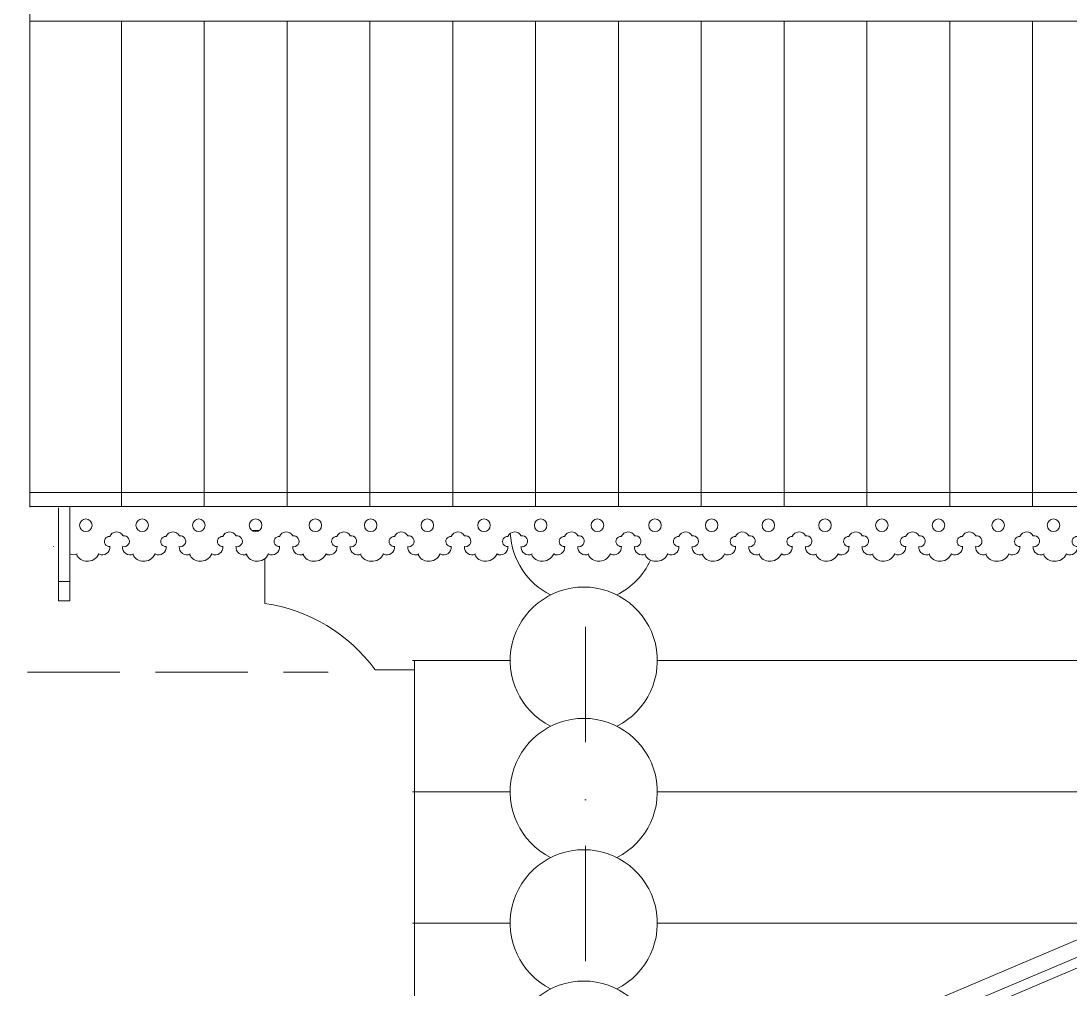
# Model space of a CAD drawing. Header units: millimetres. Extents: x 2399 to 111977, y 1313 to 59551.
# Drawn here: x 8319 to 11526, y 35189 to 38151 of the extents above; entities that cross this region are included whole.
import ezdxf

# ---------------------------------------------------------------- set-up
doc = ezdxf.new("R2010")
doc.units = ezdxf.units.MM
doc.linetypes.add('Невидимая', pattern=[391.222223, 282.222223, -109])
doc.linetypes.add('Штрихпунктирная', pattern=[670.277762, 352.777767, -176.388884, 0, -141.111112])
doc.layers.add('main line', color=7, linetype='Continuous', lineweight=13)

msp = doc.modelspace()

# ---------------------------------------------------------------- linework, layer by layer
at = {"layer": 'main line', "color": 7, "linetype": 'Continuous', "lineweight": 13}
for p, q in [((8345.7034, 36662.9693), (8345.7034, 41333.406)), ((8345.7034, 38149.8902), (12498.6292, 38149.8902)), ((8625.5529, 38149.8902), (8625.5529, 36664.7037)), ((8878.8455, 38149.8902), (8878.8455, 36664.7037)), ((9132.1381, 38149.8902), (9132.1381, 36664.7037)), ((9385.4307, 38149.8902), (9385.4307, 36664.7037)), ((9638.7233, 38149.8902), (9638.7233, 36664.7037)), ((9892.0159, 38149.8902), (9892.0159, 36664.7037)), ((10145.3085, 38149.8902), (10145.3085, 36664.7037)), ((10398.601, 38149.8902), (10398.601, 36664.7037)), ((10651.8936, 38149.8902), (10651.8936, 36664.7037)), ((10905.1862, 38149.8902), (10905.1862, 36664.7037)), ((11158.4788, 38149.8902), (11158.4788, 36664.7037)), ((11411.7714, 38149.8902), (11411.7714, 36664.7037)), ((15368.1003, 36958.9564), (9227.0702, 34354.4995)), ((15399.0035, 36919.3338), (8930.5796, 34176.0268)), ((9447.4128, 34359.3947), (15421.2302, 36900.0267)), ((11888.0358, 36708.2011), (8345.7034, 36708.2011)), ((11897.882, 36664.7037), (8345.7034, 36664.7037)), ((8433.645, 36376.4229), (8433.645, 36660.6938)), ((8468.0344, 36662.9693), (8468.0344, 36376.4229)), ((9064.1429, 36368.4759), (9064.1429, 36505.5834)), ((8433.645, 36435.2513), (8468.0344, 36435.2513)), ((8468.0344, 36376.4229), (8433.645, 36376.4229)), ((9515.845, 36193.4714), (9814.4557, 36193.4714)), ((9521.672, 34479.4424), (9521.672, 36193.4714)), ((10264.4557, 36193.4714), (12367.4886, 36193.4714)), ((9521.672, 36164.9748), (9401.4242, 36164.9748)), ((9515.845, 35791.6199), (9814.4557, 35791.6199)), ((10264.4557, 35791.6199), (12503.5322, 35791.6199)), ((9515.845, 35389.7684), (9814.4557, 35389.7684)), ((10264.4557, 35389.7684), (11668.1231, 35389.7684))]:
    msp.add_line(p, q, dxfattribs=at)
at = {"layer": 'main line', "color": 7, "linetype": 'Штрихпунктирная', "lineweight": 13}
msp.add_line((10045.2827, 36296.6357), (10045.2827, 29503.8182), dxfattribs=at)
at = {"layer": 'main line', "color": 7, "linetype": 'Невидимая', "lineweight": 13}
msp.add_line((6773.7769, 36158.1741), (9257.761, 36158.1741), dxfattribs=at)
at = {"layer": 'main line', "color": 7, "linetype": 'Continuous', "lineweight": 13, "flags": 128}
for points in [[(8629.2921, 36542.5482, 1.219803903), (8630.7225, 36575.2301, 0.63216014), (8589.7585, 36573.2318, 1.067465283), (8589.9933, 36542.5482, -0.60309642), (8556.6015, 36519.7819)], [(8629.2921, 36542.5482, 1.219803903), (8630.7225, 36575.2301, 0.63216014), (8589.7585, 36573.2318, 1.067465283), (8589.9933, 36542.5482, -0.60309642), (8556.6015, 36519.7819)], [(8629.2921, 36542.5482, 1.219803903), (8630.7225, 36575.2301, 0.63216014), (8589.7585, 36573.2318, 1.067465283), (8589.9933, 36542.5482, -0.60309642), (8556.6015, 36519.7819)], [(8629.2921, 36542.5482, 1.219803903), (8630.7225, 36575.2301, 0.63216014), (8589.7585, 36573.2318, 1.067465283), (8589.9933, 36542.5482, -0.60309642), (8556.6015, 36519.7819)], [(8629.2921, 36542.5482, 1.219803903), (8630.7225, 36575.2301, 0.63216014), (8589.7585, 36573.2318, 1.067465283), (8589.9933, 36542.5482, -0.60309642), (8556.6015, 36519.7819)], [(8629.2921, 36542.5482, 1.219803903), (8630.7225, 36575.2301, 0.63216014), (8589.7585, 36573.2318, 1.067465283), (8589.9933, 36542.5482, -0.60309642), (8556.6015, 36519.7819)], [(8801.5064, 36542.5482, 1.219803903), (8802.9368, 36575.2301, 0.63216014), (8761.9728, 36573.2318, 1.067465283), (8762.2075, 36542.5482, -0.60309642), (8728.8158, 36519.7819)], [(8801.5064, 36542.5482, 1.219803903), (8802.9368, 36575.2301, 0.63216014), (8761.9728, 36573.2318, 1.067465283), (8762.2075, 36542.5482, -0.60309642), (8728.8158, 36519.7819)], [(8801.5064, 36542.5482, 1.219803903), (8802.9368, 36575.2301, 0.63216014), (8761.9728, 36573.2318, 1.067465283), (8762.2075, 36542.5482, -0.60309642), (8728.8158, 36519.7819)], [(8801.5064, 36542.5482, 1.219803903), (8802.9368, 36575.2301, 0.63216014), (8761.9728, 36573.2318, 1.067465283), (8762.2075, 36542.5482, -0.60309642), (8728.8158, 36519.7819)], [(8801.5064, 36542.5482, 1.219803903), (8802.9368, 36575.2301, 0.63216014), (8761.9728, 36573.2318, 1.067465283), (8762.2075, 36542.5482, -0.60309642), (8728.8158, 36519.7819)], [(8801.5064, 36542.5482, 1.219803903), (8802.9368, 36575.2301, 0.63216014), (8761.9728, 36573.2318, 1.067465283), (8762.2075, 36542.5482, -0.60309642), (8728.8158, 36519.7819)], [(8974.9183, 36542.5482, 1.219803903), (8976.3488, 36575.2301, 0.63216014), (8935.3847, 36573.2318, 1.067465283), (8935.6195, 36542.5482, -0.60309642), (8902.2277, 36519.7819)], [(8974.9183, 36542.5482, 1.219803903), (8976.3488, 36575.2301, 0.63216014), (8935.3847, 36573.2318, 1.067465283), (8935.6195, 36542.5482, -0.60309642), (8902.2277, 36519.7819)], [(8974.9183, 36542.5482, 1.219803903), (8976.3488, 36575.2301, 0.63216014), (8935.3847, 36573.2318, 1.067465283), (8935.6195, 36542.5482, -0.60309642), (8902.2277, 36519.7819)], [(8974.9183, 36542.5482, 1.219803903), (8976.3488, 36575.2301, 0.63216014), (8935.3847, 36573.2318, 1.067465283), (8935.6195, 36542.5482, -0.60309642), (8902.2277, 36519.7819)], [(8974.9183, 36542.5482, 1.219803903), (8976.3488, 36575.2301, 0.63216014), (8935.3847, 36573.2318, 1.067465283), (8935.6195, 36542.5482, -0.60309642), (8902.2277, 36519.7819)], [(8974.9183, 36542.5482, 1.219803903), (8976.3488, 36575.2301, 0.63216014), (8935.3847, 36573.2318, 1.067465283), (8935.6195, 36542.5482, -0.60309642), (8902.2277, 36519.7819)], [(9148.3303, 36542.5482, 1.219803903), (9149.7607, 36575.2301, 0.63216014), (9108.7967, 36573.2318, 1.067465283), (9109.0315, 36542.5482, -0.60309642), (9075.6397, 36519.7819)], [(9148.3303, 36542.5482, 1.219803903), (9149.7607, 36575.2301, 0.63216014), (9108.7967, 36573.2318, 1.067465283), (9109.0315, 36542.5482, -0.60309642), (9075.6397, 36519.7819)], [(9148.3303, 36542.5482, 1.219803903), (9149.7607, 36575.2301, 0.63216014), (9108.7967, 36573.2318, 1.067465283), (9109.0315, 36542.5482, -0.60309642), (9075.6397, 36519.7819)], [(9148.3303, 36542.5482, 1.219803903), (9149.7607, 36575.2301, 0.63216014), (9108.7967, 36573.2318, 1.067465283), (9109.0315, 36542.5482, -0.60309642), (9075.6397, 36519.7819)], [(9148.3303, 36542.5482, 1.219803903), (9149.7607, 36575.2301, 0.63216014), (9108.7967, 36573.2318, 1.067465283), (9109.0315, 36542.5482, -0.60309642), (9075.6397, 36519.7819)], [(9148.3303, 36542.5482, 1.219803903), (9149.7607, 36575.2301, 0.63216014), (9108.7967, 36573.2318, 1.067465283), (9109.0315, 36542.5482, -0.60309642), (9075.6397, 36519.7819)], [(9324.197, 36542.5482, 1.219803903), (9325.6274, 36575.2301, 0.63216014), (9284.6634, 36573.2318, 1.067465283), (9284.8982, 36542.5482, -0.60309642), (9251.5064, 36519.7819)], [(9324.197, 36542.5482, 1.219803903), (9325.6274, 36575.2301, 0.63216014), (9284.6634, 36573.2318, 1.067465283), (9284.8982, 36542.5482, -0.60309642), (9251.5064, 36519.7819)], [(9324.197, 36542.5482, 1.219803903), (9325.6274, 36575.2301, 0.63216014), (9284.6634, 36573.2318, 1.067465283), (9284.8982, 36542.5482, -0.60309642), (9251.5064, 36519.7819)], [(9324.197, 36542.5482, 1.219803903), (9325.6274, 36575.2301, 0.63216014), (9284.6634, 36573.2318, 1.067465283), (9284.8982, 36542.5482, -0.60309642), (9251.5064, 36519.7819)], [(9324.197, 36542.5482, 1.219803903), (9325.6274, 36575.2301, 0.63216014), (9284.6634, 36573.2318, 1.067465283), (9284.8982, 36542.5482, -0.60309642), (9251.5064, 36519.7819)], [(9324.197, 36542.5482, 1.219803903), (9325.6274, 36575.2301, 0.63216014), (9284.6634, 36573.2318, 1.067465283), (9284.8982, 36542.5482, -0.60309642), (9251.5064, 36519.7819)], [(9500.0637, 36542.5482, 1.219803903), (9501.4941, 36575.2301, 0.63216014), (9460.5301, 36573.2318, 1.067465283), (9460.7649, 36542.5482, -0.60309642), (9427.3731, 36519.7819)], [(9500.0637, 36542.5482, 1.219803903), (9501.4941, 36575.2301, 0.63216014), (9460.5301, 36573.2318, 1.067465283), (9460.7649, 36542.5482, -0.60309642), (9427.3731, 36519.7819)], [(9500.0637, 36542.5482, 1.219803903), (9501.4941, 36575.2301, 0.63216014), (9460.5301, 36573.2318, 1.067465283), (9460.7649, 36542.5482, -0.60309642), (9427.3731, 36519.7819)], [(9500.0637, 36542.5482, 1.219803903), (9501.4941, 36575.2301, 0.63216014), (9460.5301, 36573.2318, 1.067465283), (9460.7649, 36542.5482, -0.60309642), (9427.3731, 36519.7819)], [(9500.0637, 36542.5482, 1.219803903), (9501.4941, 36575.2301, 0.63216014), (9460.5301, 36573.2318, 1.067465283), (9460.7649, 36542.5482, -0.60309642), (9427.3731, 36519.7819)], [(9500.0637, 36542.5482, 1.219803903), (9501.4941, 36575.2301, 0.63216014), (9460.5301, 36573.2318, 1.067465283), (9460.7649, 36542.5482, -0.60309642), (9427.3731, 36519.7819)], [(9673.4756, 36542.5482, 1.219803903), (9674.9061, 36575.2301, 0.63216014), (9633.9421, 36573.2318, 1.067465283), (9634.1768, 36542.5482, -0.60309642), (9600.7851, 36519.7819)], [(9673.4756, 36542.5482, 1.219803903), (9674.9061, 36575.2301, 0.63216014), (9633.9421, 36573.2318, 1.067465283), (9634.1768, 36542.5482, -0.60309642), (9600.7851, 36519.7819)], [(9673.4756, 36542.5482, 1.219803903), (9674.9061, 36575.2301, 0.63216014), (9633.9421, 36573.2318, 1.067465283), (9634.1768, 36542.5482, -0.60309642), (9600.7851, 36519.7819)], [(9673.4756, 36542.5482, 1.219803903), (9674.9061, 36575.2301, 0.63216014), (9633.9421, 36573.2318, 1.067465283), (9634.1768, 36542.5482, -0.60309642), (9600.7851, 36519.7819)], [(9673.4756, 36542.5482, 1.219803903), (9674.9061, 36575.2301, 0.63216014), (9633.9421, 36573.2318, 1.067465283), (9634.1768, 36542.5482, -0.60309642), (9600.7851, 36519.7819)], [(9673.4756, 36542.5482, 1.219803903), (9674.9061, 36575.2301, 0.63216014), (9633.9421, 36573.2318, 1.067465283), (9634.1768, 36542.5482, -0.60309642), (9600.7851, 36519.7819)], [(9846.8876, 36542.5482, 1.219803903), (9848.3181, 36575.2301, 0.63216014), (9807.354, 36573.2318, 1.067465283), (9807.5888, 36542.5482, -0.60309642), (9774.197, 36519.7819)], [(9846.8876, 36542.5482, 1.219803903), (9848.3181, 36575.2301, 0.63216014), (9807.354, 36573.2318, 1.067465283), (9807.5888, 36542.5482, -0.60309642), (9774.197, 36519.7819)], [(9846.8876, 36542.5482, 1.219803903), (9848.3181, 36575.2301, 0.63216014), (9807.354, 36573.2318, 1.067465283), (9807.5888, 36542.5482, -0.60309642), (9774.197, 36519.7819)], [(9846.8876, 36542.5482, 1.219803903), (9848.3181, 36575.2301, 0.63216014), (9807.354, 36573.2318, 1.067465283), (9807.5888, 36542.5482, -0.60309642), (9774.197, 36519.7819)], [(9846.8876, 36542.5482, 1.219803903), (9848.3181, 36575.2301, 0.63216014), (9807.354, 36573.2318, 1.067465283), (9807.5888, 36542.5482, -0.60309642), (9774.197, 36519.7819)], [(9846.8876, 36542.5482, 1.219803903), (9848.3181, 36575.2301, 0.63216014), (9807.354, 36573.2318, 1.067465283), (9807.5888, 36542.5482, -0.60309642), (9774.197, 36519.7819)], [(10020.2996, 36542.5482, 1.219803903), (10021.73, 36575.2301, 0.63216014), (9980.766, 36573.2318, 1.067465283), (9981.0008, 36542.5482, -0.60309642), (9947.609, 36519.7819)], [(10020.2996, 36542.5482, 1.219803903), (10021.73, 36575.2301, 0.63216014), (9980.766, 36573.2318, 1.067465283), (9981.0008, 36542.5482, -0.60309642), (9947.609, 36519.7819)], [(10020.2996, 36542.5482, 1.219803903), (10021.73, 36575.2301, 0.63216014), (9980.766, 36573.2318, 1.067465283), (9981.0008, 36542.5482, -0.60309642), (9947.609, 36519.7819)], [(10020.2996, 36542.5482, 1.219803903), (10021.73, 36575.2301, 0.63216014), (9980.766, 36573.2318, 1.067465283), (9981.0008, 36542.5482, -0.60309642), (9947.609, 36519.7819)], [(10020.2996, 36542.5482, 1.219803903), (10021.73, 36575.2301, 0.63216014), (9980.766, 36573.2318, 1.067465283), (9981.0008, 36542.5482, -0.60309642), (9947.609, 36519.7819)], [(10020.2996, 36542.5482, 1.219803903), (10021.73, 36575.2301, 0.63216014), (9980.766, 36573.2318, 1.067465283), (9981.0008, 36542.5482, -0.60309642), (9947.609, 36519.7819)], [(10193.7115, 36542.5482, 1.219803903), (10195.142, 36575.2301, 0.63216014), (10154.178, 36573.2318, 1.067465283), (10154.4127, 36542.5482, -0.60309642), (10121.021, 36519.7819)], [(10193.7115, 36542.5482, 1.219803903), (10195.142, 36575.2301, 0.63216014), (10154.178, 36573.2318, 1.067465283), (10154.4127, 36542.5482, -0.60309642), (10121.021, 36519.7819)], [(10193.7115, 36542.5482, 1.219803903), (10195.142, 36575.2301, 0.63216014), (10154.178, 36573.2318, 1.067465283), (10154.4127, 36542.5482, -0.60309642), (10121.021, 36519.7819)], [(10193.7115, 36542.5482, 1.219803903), (10195.142, 36575.2301, 0.63216014), (10154.178, 36573.2318, 1.067465283), (10154.4127, 36542.5482, -0.60309642), (10121.021, 36519.7819)], [(10193.7115, 36542.5482, 1.219803903), (10195.142, 36575.2301, 0.63216014), (10154.178, 36573.2318, 1.067465283), (10154.4127, 36542.5482, -0.60309642), (10121.021, 36519.7819)], [(10193.7115, 36542.5482, 1.219803903), (10195.142, 36575.2301, 0.63216014), (10154.178, 36573.2318, 1.067465283), (10154.4127, 36542.5482, -0.60309642), (10121.021, 36519.7819)], [(10369.5782, 36542.5482, 1.219803903), (10371.0087, 36575.2301, 0.63216014), (10330.0447, 36573.2318, 1.067465283), (10330.2794, 36542.5482, -0.60309642), (10296.8877, 36519.7819)], [(10369.5782, 36542.5482, 1.219803903), (10371.0087, 36575.2301, 0.63216014), (10330.0447, 36573.2318, 1.067465283), (10330.2794, 36542.5482, -0.60309642), (10296.8877, 36519.7819)], [(10369.5782, 36542.5482, 1.219803903), (10371.0087, 36575.2301, 0.63216014), (10330.0447, 36573.2318, 1.067465283), (10330.2794, 36542.5482, -0.60309642), (10296.8877, 36519.7819)], [(10369.5782, 36542.5482, 1.219803903), (10371.0087, 36575.2301, 0.63216014), (10330.0447, 36573.2318, 1.067465283), (10330.2794, 36542.5482, -0.60309642), (10296.8877, 36519.7819)], [(10369.5782, 36542.5482, 1.219803903), (10371.0087, 36575.2301, 0.63216014), (10330.0447, 36573.2318, 1.067465283), (10330.2794, 36542.5482, -0.60309642), (10296.8877, 36519.7819)], [(10369.5782, 36542.5482, 1.219803903), (10371.0087, 36575.2301, 0.63216014), (10330.0447, 36573.2318, 1.067465283), (10330.2794, 36542.5482, -0.60309642), (10296.8877, 36519.7819)], [(10542.9902, 36542.5482, 1.219803903), (10544.4206, 36575.2301, 0.63216014), (10503.4566, 36573.2318, 1.067465283), (10503.6914, 36542.5482, -0.60309642), (10470.2996, 36519.7819)], [(10542.9902, 36542.5482, 1.219803903), (10544.4206, 36575.2301, 0.63216014), (10503.4566, 36573.2318, 1.067465283), (10503.6914, 36542.5482, -0.60309642), (10470.2996, 36519.7819)], [(10542.9902, 36542.5482, 1.219803903), (10544.4206, 36575.2301, 0.63216014), (10503.4566, 36573.2318, 1.067465283), (10503.6914, 36542.5482, -0.60309642), (10470.2996, 36519.7819)], [(10542.9902, 36542.5482, 1.219803903), (10544.4206, 36575.2301, 0.63216014), (10503.4566, 36573.2318, 1.067465283), (10503.6914, 36542.5482, -0.60309642), (10470.2996, 36519.7819)], [(10542.9902, 36542.5482, 1.219803903), (10544.4206, 36575.2301, 0.63216014), (10503.4566, 36573.2318, 1.067465283), (10503.6914, 36542.5482, -0.60309642), (10470.2996, 36519.7819)], [(10542.9902, 36542.5482, 1.219803903), (10544.4206, 36575.2301, 0.63216014), (10503.4566, 36573.2318, 1.067465283), (10503.6914, 36542.5482, -0.60309642), (10470.2996, 36519.7819)], [(10716.4022, 36542.5482, 1.219803903), (10717.8326, 36575.2301, 0.63216014), (10676.8686, 36573.2318, 1.067465283), (10677.1033, 36542.5482, -0.60309642), (10643.7116, 36519.7819)], [(10716.4022, 36542.5482, 1.219803903), (10717.8326, 36575.2301, 0.63216014), (10676.8686, 36573.2318, 1.067465283), (10677.1033, 36542.5482, -0.60309642), (10643.7116, 36519.7819)], [(10716.4022, 36542.5482, 1.219803903), (10717.8326, 36575.2301, 0.63216014), (10676.8686, 36573.2318, 1.067465283), (10677.1033, 36542.5482, -0.60309642), (10643.7116, 36519.7819)], [(10716.4022, 36542.5482, 1.219803903), (10717.8326, 36575.2301, 0.63216014), (10676.8686, 36573.2318, 1.067465283), (10677.1033, 36542.5482, -0.60309642), (10643.7116, 36519.7819)], [(10716.4022, 36542.5482, 1.219803903), (10717.8326, 36575.2301, 0.63216014), (10676.8686, 36573.2318, 1.067465283), (10677.1033, 36542.5482, -0.60309642), (10643.7116, 36519.7819)], [(10716.4022, 36542.5482, 1.219803903), (10717.8326, 36575.2301, 0.63216014), (10676.8686, 36573.2318, 1.067465283), (10677.1033, 36542.5482, -0.60309642), (10643.7116, 36519.7819)], [(10889.8141, 36542.5482, 1.219803903), (10891.2446, 36575.2301, 0.63216014), (10850.2806, 36573.2318, 1.067465283), (10850.5153, 36542.5482, -0.60309642), (10817.1236, 36519.7819)], [(10889.8141, 36542.5482, 1.219803903), (10891.2446, 36575.2301, 0.63216014), (10850.2806, 36573.2318, 1.067465283), (10850.5153, 36542.5482, -0.60309642), (10817.1236, 36519.7819)], [(10889.8141, 36542.5482, 1.219803903), (10891.2446, 36575.2301, 0.63216014), (10850.2806, 36573.2318, 1.067465283), (10850.5153, 36542.5482, -0.60309642), (10817.1236, 36519.7819)], [(10889.8141, 36542.5482, 1.219803903), (10891.2446, 36575.2301, 0.63216014), (10850.2806, 36573.2318, 1.067465283), (10850.5153, 36542.5482, -0.60309642), (10817.1236, 36519.7819)], [(10889.8141, 36542.5482, 1.219803903), (10891.2446, 36575.2301, 0.63216014), (10850.2806, 36573.2318, 1.067465283), (10850.5153, 36542.5482, -0.60309642), (10817.1236, 36519.7819)], [(10889.8141, 36542.5482, 1.219803903), (10891.2446, 36575.2301, 0.63216014), (10850.2806, 36573.2318, 1.067465283), (10850.5153, 36542.5482, -0.60309642), (10817.1236, 36519.7819)], [(11063.2261, 36542.5482, 1.219803903), (11064.6565, 36575.2301, 0.63216014), (11023.6925, 36573.2318, 1.067465283), (11023.9273, 36542.5482, -0.60309642), (10990.5355, 36519.7819)], [(11063.2261, 36542.5482, 1.219803903), (11064.6565, 36575.2301, 0.63216014), (11023.6925, 36573.2318, 1.067465283), (11023.9273, 36542.5482, -0.60309642), (10990.5355, 36519.7819)], [(11063.2261, 36542.5482, 1.219803903), (11064.6565, 36575.2301, 0.63216014), (11023.6925, 36573.2318, 1.067465283), (11023.9273, 36542.5482, -0.60309642), (10990.5355, 36519.7819)], [(11063.2261, 36542.5482, 1.219803903), (11064.6565, 36575.2301, 0.63216014), (11023.6925, 36573.2318, 1.067465283), (11023.9273, 36542.5482, -0.60309642), (10990.5355, 36519.7819)], [(11063.2261, 36542.5482, 1.219803903), (11064.6565, 36575.2301, 0.63216014), (11023.6925, 36573.2318, 1.067465283), (11023.9273, 36542.5482, -0.60309642), (10990.5355, 36519.7819)], [(11063.2261, 36542.5482, 1.219803903), (11064.6565, 36575.2301, 0.63216014), (11023.6925, 36573.2318, 1.067465283), (11023.9273, 36542.5482, -0.60309642), (10990.5355, 36519.7819)], [(11236.6381, 36542.5482, 1.219803903), (11238.0685, 36575.2301, 0.63216014), (11197.1045, 36573.2318, 1.067465283), (11197.3392, 36542.5482, -0.60309642), (11163.9475, 36519.7819)], [(11236.6381, 36542.5482, 1.219803903), (11238.0685, 36575.2301, 0.63216014), (11197.1045, 36573.2318, 1.067465283), (11197.3392, 36542.5482, -0.60309642), (11163.9475, 36519.7819)], [(11236.6381, 36542.5482, 1.219803903), (11238.0685, 36575.2301, 0.63216014), (11197.1045, 36573.2318, 1.067465283), (11197.3392, 36542.5482, -0.60309642), (11163.9475, 36519.7819)], [(11236.6381, 36542.5482, 1.219803903), (11238.0685, 36575.2301, 0.63216014), (11197.1045, 36573.2318, 1.067465283), (11197.3392, 36542.5482, -0.60309642), (11163.9475, 36519.7819)], [(11236.6381, 36542.5482, 1.219803903), (11238.0685, 36575.2301, 0.63216014), (11197.1045, 36573.2318, 1.067465283), (11197.3392, 36542.5482, -0.60309642), (11163.9475, 36519.7819)], [(11236.6381, 36542.5482, 1.219803903), (11238.0685, 36575.2301, 0.63216014), (11197.1045, 36573.2318, 1.067465283), (11197.3392, 36542.5482, -0.60309642), (11163.9475, 36519.7819)], [(11412.5048, 36542.5482, 1.219803903), (11413.9352, 36575.2301, 0.63216014), (11372.9712, 36573.2318, 1.067465283), (11373.2059, 36542.5482, -0.60309642), (11339.8142, 36519.7819)], [(11412.5048, 36542.5482, 1.219803903), (11413.9352, 36575.2301, 0.63216014), (11372.9712, 36573.2318, 1.067465283), (11373.2059, 36542.5482, -0.60309642), (11339.8142, 36519.7819)], [(11412.5048, 36542.5482, 1.219803903), (11413.9352, 36575.2301, 0.63216014), (11372.9712, 36573.2318, 1.067465283), (11373.2059, 36542.5482, -0.60309642), (11339.8142, 36519.7819)], [(11412.5048, 36542.5482, 1.219803903), (11413.9352, 36575.2301, 0.63216014), (11372.9712, 36573.2318, 1.067465283), (11373.2059, 36542.5482, -0.60309642), (11339.8142, 36519.7819)], [(11412.5048, 36542.5482, 1.219803903), (11413.9352, 36575.2301, 0.63216014), (11372.9712, 36573.2318, 1.067465283), (11373.2059, 36542.5482, -0.60309642), (11339.8142, 36519.7819)], [(11412.5048, 36542.5482, 1.219803903), (11413.9352, 36575.2301, 0.63216014), (11372.9712, 36573.2318, 1.067465283), (11373.2059, 36542.5482, -0.60309642), (11339.8142, 36519.7819)], [(11588.3715, 36542.5482, 1.219803903), (11589.8019, 36575.2301, 0.63216014), (11548.8379, 36573.2318, 1.067465283), (11549.0726, 36542.5482, -0.60309642), (11515.6809, 36519.7819)], [(11588.3715, 36542.5482, 1.219803903), (11589.8019, 36575.2301, 0.63216014), (11548.8379, 36573.2318, 1.067465283), (11549.0726, 36542.5482, -0.60309642), (11515.6809, 36519.7819)], [(11588.3715, 36542.5482, 1.219803903), (11589.8019, 36575.2301, 0.63216014), (11548.8379, 36573.2318, 1.067465283), (11549.0726, 36542.5482, -0.60309642), (11515.6809, 36519.7819)], [(11588.3715, 36542.5482, 1.219803903), (11589.8019, 36575.2301, 0.63216014), (11548.8379, 36573.2318, 1.067465283), (11549.0726, 36542.5482, -0.60309642), (11515.6809, 36519.7819)], [(11588.3715, 36542.5482, 1.219803903), (11589.8019, 36575.2301, 0.63216014), (11548.8379, 36573.2318, 1.067465283), (11549.0726, 36542.5482, -0.60309642), (11515.6809, 36519.7819)], [(11588.3715, 36542.5482, 1.219803903), (11589.8019, 36575.2301, 0.63216014), (11548.8379, 36573.2318, 1.067465283), (11549.0726, 36542.5482, -0.60309642), (11515.6809, 36519.7819)], [(8418.9767, 36542.5482, -0.017938026), (8417.8054, 36542.3043)], [(8418.9767, 36542.5482, -0.017938026), (8417.8054, 36542.3043)], [(8418.9767, 36542.5482, -0.017938026), (8417.8054, 36542.3043)], [(8418.9767, 36542.5482, -0.017938026), (8417.8054, 36542.3043)], [(8418.9767, 36542.5482, -0.017938026), (8417.8054, 36542.3043)], [(8418.9767, 36542.5482, -0.017938026), (8417.8054, 36542.3043)], [(8589.9933, 36542.5482, -0.017938026), (8588.8219, 36542.3043)], [(8589.9933, 36542.5482, -0.017938026), (8588.8219, 36542.3043)], [(8589.9933, 36542.5482, -0.017938026), (8588.8219, 36542.3043)], [(8589.9933, 36542.5482, -0.017938026), (8588.8219, 36542.3043)], [(8589.9933, 36542.5482, -0.017938026), (8588.8219, 36542.3043)], [(8589.9933, 36542.5482, -0.017938026), (8588.8219, 36542.3043)], [(8591.191, 36542.5482, -0.017938026), (8590.0196, 36542.3043)], [(8591.191, 36542.5482, -0.017938026), (8590.0196, 36542.3043)], [(8591.191, 36542.5482, -0.017938026), (8590.0196, 36542.3043)], [(8591.191, 36542.5482, -0.017938026), (8590.0196, 36542.3043)], [(8591.191, 36542.5482, -0.017938026), (8590.0196, 36542.3043)], [(8591.191, 36542.5482, -0.017938026), (8590.0196, 36542.3043)], [(8629.2921, 36542.5482, 0.60309642), (8662.6839, 36519.7819)], [(8629.2921, 36542.5482, 0.60309642), (8662.6839, 36519.7819)], [(8629.2921, 36542.5482, 0.60309642), (8662.6839, 36519.7819)], [(8629.2921, 36542.5482, 0.60309642), (8662.6839, 36519.7819)], [(8629.2921, 36542.5482, 0.60309642), (8662.6839, 36519.7819)], [(8629.2921, 36542.5482, 0.60309642), (8662.6839, 36519.7819)], [(8763.4052, 36542.5482, -0.017938026), (8762.2339, 36542.3043)], [(8763.4052, 36542.5482, -0.017938026), (8762.2339, 36542.3043)], [(8763.4052, 36542.5482, -0.017938026), (8762.2339, 36542.3043)], [(8763.4052, 36542.5482, -0.017938026), (8762.2339, 36542.3043)], [(8763.4052, 36542.5482, -0.017938026), (8762.2339, 36542.3043)], [(8763.4052, 36542.5482, -0.017938026), (8762.2339, 36542.3043)], [(8802.7041, 36542.5482, 0.60309642), (8836.0958, 36519.7819)], [(8802.7041, 36542.5482, 0.60309642), (8836.0958, 36519.7819)], [(8802.7041, 36542.5482, 0.60309642), (8836.0958, 36519.7819)], [(8802.7041, 36542.5482, 0.60309642), (8836.0958, 36519.7819)], [(8802.7041, 36542.5482, 0.60309642), (8836.0958, 36519.7819)], [(8802.7041, 36542.5482, 0.60309642), (8836.0958, 36519.7819)], [(8936.8172, 36542.5482, -0.017938026), (8935.6459, 36542.3043)], [(8936.8172, 36542.5482, -0.017938026), (8935.6459, 36542.3043)], [(8936.8172, 36542.5482, -0.017938026), (8935.6459, 36542.3043)], [(8936.8172, 36542.5482, -0.017938026), (8935.6459, 36542.3043)], [(8936.8172, 36542.5482, -0.017938026), (8935.6459, 36542.3043)], [(8936.8172, 36542.5482, -0.017938026), (8935.6459, 36542.3043)], [(8976.116, 36542.5482, 0.60309642), (9009.5078, 36519.7819)], [(8976.116, 36542.5482, 0.60309642), (9009.5078, 36519.7819)], [(8976.116, 36542.5482, 0.60309642), (9009.5078, 36519.7819)], [(8976.116, 36542.5482, 0.60309642), (9009.5078, 36519.7819)], [(8976.116, 36542.5482, 0.60309642), (9009.5078, 36519.7819)], [(8976.116, 36542.5482, 0.60309642), (9009.5078, 36519.7819)], [(9110.2292, 36542.5482, -0.017938026), (9109.0578, 36542.3043)], [(9110.2292, 36542.5482, -0.017938026), (9109.0578, 36542.3043)], [(9110.2292, 36542.5482, -0.017938026), (9109.0578, 36542.3043)], [(9110.2292, 36542.5482, -0.017938026), (9109.0578, 36542.3043)], [(9110.2292, 36542.5482, -0.017938026), (9109.0578, 36542.3043)], [(9110.2292, 36542.5482, -0.017938026), (9109.0578, 36542.3043)], [(9149.528, 36542.5482, 0.60309642), (9182.9198, 36519.7819)], [(9149.528, 36542.5482, 0.60309642), (9182.9198, 36519.7819)], [(9149.528, 36542.5482, 0.60309642), (9182.9198, 36519.7819)], [(9149.528, 36542.5482, 0.60309642), (9182.9198, 36519.7819)], [(9149.528, 36542.5482, 0.60309642), (9182.9198, 36519.7819)], [(9149.528, 36542.5482, 0.60309642), (9182.9198, 36519.7819)], [(9286.0959, 36542.5482, -0.017938026), (9284.9245, 36542.3043)], [(9286.0959, 36542.5482, -0.017938026), (9284.9245, 36542.3043)], [(9286.0959, 36542.5482, -0.017938026), (9284.9245, 36542.3043)], [(9286.0959, 36542.5482, -0.017938026), (9284.9245, 36542.3043)], [(9286.0959, 36542.5482, -0.017938026), (9284.9245, 36542.3043)], [(9286.0959, 36542.5482, -0.017938026), (9284.9245, 36542.3043)], [(9325.3947, 36542.5482, 0.60309642), (9358.7865, 36519.7819)], [(9325.3947, 36542.5482, 0.60309642), (9358.7865, 36519.7819)], [(9325.3947, 36542.5482, 0.60309642), (9358.7865, 36519.7819)], [(9325.3947, 36542.5482, 0.60309642), (9358.7865, 36519.7819)], [(9325.3947, 36542.5482, 0.60309642), (9358.7865, 36519.7819)], [(9325.3947, 36542.5482, 0.60309642), (9358.7865, 36519.7819)], [(9461.9626, 36542.5482, -0.017938026), (9460.7912, 36542.3043)], [(9461.9626, 36542.5482, -0.017938026), (9460.7912, 36542.3043)], [(9461.9626, 36542.5482, -0.017938026), (9460.7912, 36542.3043)], [(9461.9626, 36542.5482, -0.017938026), (9460.7912, 36542.3043)], [(9461.9626, 36542.5482, -0.017938026), (9460.7912, 36542.3043)], [(9461.9626, 36542.5482, -0.017938026), (9460.7912, 36542.3043)], [(9501.2614, 36542.5482, 0.60309642), (9534.6531, 36519.7819)], [(9501.2614, 36542.5482, 0.60309642), (9534.6531, 36519.7819)], [(9501.2614, 36542.5482, 0.60309642), (9534.6531, 36519.7819)], [(9501.2614, 36542.5482, 0.60309642), (9534.6531, 36519.7819)], [(9501.2614, 36542.5482, 0.60309642), (9534.6531, 36519.7819)], [(9501.2614, 36542.5482, 0.60309642), (9534.6531, 36519.7819)], [(9635.3745, 36542.5482, -0.017938026), (9634.2032, 36542.3043)], [(9635.3745, 36542.5482, -0.017938026), (9634.2032, 36542.3043)], [(9635.3745, 36542.5482, -0.017938026), (9634.2032, 36542.3043)], [(9635.3745, 36542.5482, -0.017938026), (9634.2032, 36542.3043)], [(9635.3745, 36542.5482, -0.017938026), (9634.2032, 36542.3043)], [(9635.3745, 36542.5482, -0.017938026), (9634.2032, 36542.3043)], [(9674.6734, 36542.5482, 0.60309642), (9708.0651, 36519.7819)], [(9674.6734, 36542.5482, 0.60309642), (9708.0651, 36519.7819)], [(9674.6734, 36542.5482, 0.60309642), (9708.0651, 36519.7819)], [(9674.6734, 36542.5482, 0.60309642), (9708.0651, 36519.7819)], [(9674.6734, 36542.5482, 0.60309642), (9708.0651, 36519.7819)], [(9674.6734, 36542.5482, 0.60309642), (9708.0651, 36519.7819)], [(9808.7865, 36542.5482, -0.017938026), (9807.6151, 36542.3043)], [(9808.7865, 36542.5482, -0.017938026), (9807.6151, 36542.3043)], [(9808.7865, 36542.5482, -0.017938026), (9807.6151, 36542.3043)], [(9808.7865, 36542.5482, -0.017938026), (9807.6151, 36542.3043)], [(9808.7865, 36542.5482, -0.017938026), (9807.6151, 36542.3043)], [(9808.7865, 36542.5482, -0.017938026), (9807.6151, 36542.3043)], [(9848.0853, 36542.5482, 0.60309642), (9881.4771, 36519.7819)], [(9848.0853, 36542.5482, 0.60309642), (9881.4771, 36519.7819)], [(9848.0853, 36542.5482, 0.60309642), (9881.4771, 36519.7819)], [(9848.0853, 36542.5482, 0.60309642), (9881.4771, 36519.7819)], [(9848.0853, 36542.5482, 0.60309642), (9881.4771, 36519.7819)], [(9848.0853, 36542.5482, 0.60309642), (9881.4771, 36519.7819)], [(9982.1985, 36542.5482, -0.017938026), (9981.0271, 36542.3043)], [(9982.1985, 36542.5482, -0.017938026), (9981.0271, 36542.3043)], [(9982.1985, 36542.5482, -0.017938026), (9981.0271, 36542.3043)], [(9982.1985, 36542.5482, -0.017938026), (9981.0271, 36542.3043)], [(9982.1985, 36542.5482, -0.017938026), (9981.0271, 36542.3043)], [(9982.1985, 36542.5482, -0.017938026), (9981.0271, 36542.3043)], [(10021.4973, 36542.5482, 0.60309642), (10054.889, 36519.7819)], [(10021.4973, 36542.5482, 0.60309642), (10054.889, 36519.7819)], [(10021.4973, 36542.5482, 0.60309642), (10054.889, 36519.7819)], [(10021.4973, 36542.5482, 0.60309642), (10054.889, 36519.7819)], [(10021.4973, 36542.5482, 0.60309642), (10054.889, 36519.7819)], [(10021.4973, 36542.5482, 0.60309642), (10054.889, 36519.7819)], [(10194.9092, 36542.5482, 0.60309642), (10228.301, 36519.7819)], [(10194.9092, 36542.5482, 0.60309642), (10228.301, 36519.7819)], [(10194.9092, 36542.5482, 0.60309642), (10228.301, 36519.7819)], [(10194.9092, 36542.5482, 0.60309642), (10228.301, 36519.7819)], [(10194.9092, 36542.5482, 0.60309642), (10228.301, 36519.7819)], [(10194.9092, 36542.5482, 0.60309642), (10228.301, 36519.7819)], [(10331.4771, 36542.5482, -0.017938026), (10330.3058, 36542.3043)], [(10331.4771, 36542.5482, -0.017938026), (10330.3058, 36542.3043)], [(10331.4771, 36542.5482, -0.017938026), (10330.3058, 36542.3043)], [(10331.4771, 36542.5482, -0.017938026), (10330.3058, 36542.3043)], [(10331.4771, 36542.5482, -0.017938026), (10330.3058, 36542.3043)], [(10331.4771, 36542.5482, -0.017938026), (10330.3058, 36542.3043)], [(10370.7759, 36542.5482, 0.60309642), (10404.1677, 36519.7819)], [(10370.7759, 36542.5482, 0.60309642), (10404.1677, 36519.7819)], [(10370.7759, 36542.5482, 0.60309642), (10404.1677, 36519.7819)], [(10370.7759, 36542.5482, 0.60309642), (10404.1677, 36519.7819)], [(10370.7759, 36542.5482, 0.60309642), (10404.1677, 36519.7819)], [(10370.7759, 36542.5482, 0.60309642), (10404.1677, 36519.7819)], [(10504.8891, 36542.5482, -0.017938026), (10503.7177, 36542.3043)], [(10504.8891, 36542.5482, -0.017938026), (10503.7177, 36542.3043)], [(10504.8891, 36542.5482, -0.017938026), (10503.7177, 36542.3043)], [(10504.8891, 36542.5482, -0.017938026), (10503.7177, 36542.3043)], [(10504.8891, 36542.5482, -0.017938026), (10503.7177, 36542.3043)], [(10504.8891, 36542.5482, -0.017938026), (10503.7177, 36542.3043)], [(10544.1879, 36542.5482, 0.60309642), (10577.5797, 36519.7819)], [(10544.1879, 36542.5482, 0.60309642), (10577.5797, 36519.7819)], [(10544.1879, 36542.5482, 0.60309642), (10577.5797, 36519.7819)], [(10544.1879, 36542.5482, 0.60309642), (10577.5797, 36519.7819)], [(10544.1879, 36542.5482, 0.60309642), (10577.5797, 36519.7819)], [(10544.1879, 36542.5482, 0.60309642), (10577.5797, 36519.7819)], [(10678.3011, 36542.5482, -0.017938026), (10677.1297, 36542.3043)], [(10678.3011, 36542.5482, -0.017938026), (10677.1297, 36542.3043)], [(10678.3011, 36542.5482, -0.017938026), (10677.1297, 36542.3043)], [(10678.3011, 36542.5482, -0.017938026), (10677.1297, 36542.3043)], [(10678.3011, 36542.5482, -0.017938026), (10677.1297, 36542.3043)], [(10678.3011, 36542.5482, -0.017938026), (10677.1297, 36542.3043)], [(10717.5999, 36542.5482, 0.60309642), (10750.9916, 36519.7819)], [(10717.5999, 36542.5482, 0.60309642), (10750.9916, 36519.7819)], [(10717.5999, 36542.5482, 0.60309642), (10750.9916, 36519.7819)], [(10717.5999, 36542.5482, 0.60309642), (10750.9916, 36519.7819)], [(10717.5999, 36542.5482, 0.60309642), (10750.9916, 36519.7819)], [(10717.5999, 36542.5482, 0.60309642), (10750.9916, 36519.7819)], [(10851.713, 36542.5482, -0.017938026), (10850.5417, 36542.3043)], [(10851.713, 36542.5482, -0.017938026), (10850.5417, 36542.3043)], [(10851.713, 36542.5482, -0.017938026), (10850.5417, 36542.3043)], [(10851.713, 36542.5482, -0.017938026), (10850.5417, 36542.3043)], [(10851.713, 36542.5482, -0.017938026), (10850.5417, 36542.3043)], [(10851.713, 36542.5482, -0.017938026), (10850.5417, 36542.3043)], [(10891.0118, 36542.5482, 0.60309642), (10924.4036, 36519.7819)], [(10891.0118, 36542.5482, 0.60309642), (10924.4036, 36519.7819)], [(10891.0118, 36542.5482, 0.60309642), (10924.4036, 36519.7819)], [(10891.0118, 36542.5482, 0.60309642), (10924.4036, 36519.7819)], [(10891.0118, 36542.5482, 0.60309642), (10924.4036, 36519.7819)], [(10891.0118, 36542.5482, 0.60309642), (10924.4036, 36519.7819)], [(11025.125, 36542.5482, -0.017938026), (11023.9536, 36542.3043)], [(11025.125, 36542.5482, -0.017938026), (11023.9536, 36542.3043)], [(11025.125, 36542.5482, -0.017938026), (11023.9536, 36542.3043)], [(11025.125, 36542.5482, -0.017938026), (11023.9536, 36542.3043)], [(11025.125, 36542.5482, -0.017938026), (11023.9536, 36542.3043)], [(11025.125, 36542.5482, -0.017938026), (11023.9536, 36542.3043)], [(11064.4238, 36542.5482, 0.60309642), (11097.8156, 36519.7819)], [(11064.4238, 36542.5482, 0.60309642), (11097.8156, 36519.7819)], [(11064.4238, 36542.5482, 0.60309642), (11097.8156, 36519.7819)], [(11064.4238, 36542.5482, 0.60309642), (11097.8156, 36519.7819)], [(11064.4238, 36542.5482, 0.60309642), (11097.8156, 36519.7819)], [(11064.4238, 36542.5482, 0.60309642), (11097.8156, 36519.7819)], [(11198.537, 36542.5482, -0.017938026), (11197.3656, 36542.3043)], [(11198.537, 36542.5482, -0.017938026), (11197.3656, 36542.3043)], [(11198.537, 36542.5482, -0.017938026), (11197.3656, 36542.3043)], [(11198.537, 36542.5482, -0.017938026), (11197.3656, 36542.3043)], [(11198.537, 36542.5482, -0.017938026), (11197.3656, 36542.3043)], [(11198.537, 36542.5482, -0.017938026), (11197.3656, 36542.3043)], [(11237.8358, 36542.5482, 0.60309642), (11271.2275, 36519.7819)], [(11237.8358, 36542.5482, 0.60309642), (11271.2275, 36519.7819)], [(11237.8358, 36542.5482, 0.60309642), (11271.2275, 36519.7819)], [(11237.8358, 36542.5482, 0.60309642), (11271.2275, 36519.7819)], [(11237.8358, 36542.5482, 0.60309642), (11271.2275, 36519.7819)], [(11237.8358, 36542.5482, 0.60309642), (11271.2275, 36519.7819)], [(11374.4036, 36542.5482, -0.017938026), (11373.2323, 36542.3043)], [(11374.4036, 36542.5482, -0.017938026), (11373.2323, 36542.3043)], [(11374.4036, 36542.5482, -0.017938026), (11373.2323, 36542.3043)], [(11374.4036, 36542.5482, -0.017938026), (11373.2323, 36542.3043)], [(11374.4036, 36542.5482, -0.017938026), (11373.2323, 36542.3043)], [(11374.4036, 36542.5482, -0.017938026), (11373.2323, 36542.3043)], [(11413.7025, 36542.5482, 0.60309642), (11447.0942, 36519.7819)], [(11413.7025, 36542.5482, 0.60309642), (11447.0942, 36519.7819)], [(11413.7025, 36542.5482, 0.60309642), (11447.0942, 36519.7819)], [(11413.7025, 36542.5482, 0.60309642), (11447.0942, 36519.7819)], [(11413.7025, 36542.5482, 0.60309642), (11447.0942, 36519.7819)], [(11413.7025, 36542.5482, 0.60309642), (11447.0942, 36519.7819)], [(8468.0344, 36520.3756, 0.262512075), (8490.4696, 36519.7819)], [(8468.0344, 36520.3756, 0.262512075), (8490.4696, 36519.7819)], [(8468.0344, 36520.3756, 0.262512075), (8490.4696, 36519.7819)], [(8468.0344, 36520.3756, 0.262512075), (8490.4696, 36519.7819)], [(8468.0344, 36520.3756, 0.262512075), (8490.4696, 36519.7819)], [(8468.0344, 36520.3756, 0.262512075), (8490.4696, 36519.7819)], [(8488.3552, 36518.797, 0.304535594), (8521.1286, 36497.4384)], [(8488.3552, 36518.797, 0.304535594), (8521.1286, 36497.4384)], [(8488.3552, 36518.797, 0.304535594), (8521.1286, 36497.4384)], [(8488.3552, 36518.797, 0.304535594), (8521.1286, 36497.4384)], [(8488.3552, 36518.797, 0.304535594), (8521.1286, 36497.4384)], [(8488.3552, 36518.797, 0.304535594), (8521.1286, 36497.4384)], [(8518.6738, 36497.4384, 0.304535594), (8556.6015, 36519.7819)], [(8518.6738, 36497.4384, 0.304535594), (8556.6015, 36519.7819)], [(8518.6738, 36497.4384, 0.304535594), (8556.6015, 36519.7819)], [(8518.6738, 36497.4384, 0.304535594), (8556.6015, 36519.7819)], [(8518.6738, 36497.4384, 0.304535594), (8556.6015, 36519.7819)], [(8518.6738, 36497.4384, 0.304535594), (8556.6015, 36519.7819)], [(8660.5694, 36518.797, 0.304535594), (8693.3428, 36497.4384)], [(8660.5694, 36518.797, 0.304535594), (8693.3428, 36497.4384)], [(8660.5694, 36518.797, 0.304535594), (8693.3428, 36497.4384)], [(8660.5694, 36518.797, 0.304535594), (8693.3428, 36497.4384)], [(8660.5694, 36518.797, 0.304535594), (8693.3428, 36497.4384)], [(8660.5694, 36518.797, 0.304535594), (8693.3428, 36497.4384)], [(8690.8881, 36497.4384, 0.304535594), (8728.8158, 36519.7819)], [(8690.8881, 36497.4384, 0.304535594), (8728.8158, 36519.7819)], [(8690.8881, 36497.4384, 0.304535594), (8728.8158, 36519.7819)], [(8690.8881, 36497.4384, 0.304535594), (8728.8158, 36519.7819)], [(8690.8881, 36497.4384, 0.304535594), (8728.8158, 36519.7819)], [(8690.8881, 36497.4384, 0.304535594), (8728.8158, 36519.7819)], [(8833.9814, 36518.797, 0.304535594), (8866.7548, 36497.4384)], [(8833.9814, 36518.797, 0.304535594), (8866.7548, 36497.4384)], [(8833.9814, 36518.797, 0.304535594), (8866.7548, 36497.4384)], [(8833.9814, 36518.797, 0.304535594), (8866.7548, 36497.4384)], [(8833.9814, 36518.797, 0.304535594), (8866.7548, 36497.4384)], [(8833.9814, 36518.797, 0.304535594), (8866.7548, 36497.4384)], [(8864.3, 36497.4384, 0.304535594), (8902.2277, 36519.7819)], [(8864.3, 36497.4384, 0.304535594), (8902.2277, 36519.7819)], [(8864.3, 36497.4384, 0.304535594), (8902.2277, 36519.7819)], [(8864.3, 36497.4384, 0.304535594), (8902.2277, 36519.7819)], [(8864.3, 36497.4384, 0.304535594), (8902.2277, 36519.7819)], [(8864.3, 36497.4384, 0.304535594), (8902.2277, 36519.7819)], [(9007.3934, 36518.797, 0.304535594), (9040.1667, 36497.4384)], [(9007.3934, 36518.797, 0.304535594), (9040.1667, 36497.4384)], [(9007.3934, 36518.797, 0.304535594), (9040.1667, 36497.4384)], [(9007.3934, 36518.797, 0.304535594), (9040.1667, 36497.4384)], [(9007.3934, 36518.797, 0.304535594), (9040.1667, 36497.4384)], [(9007.3934, 36518.797, 0.304535594), (9040.1667, 36497.4384)], [(9037.712, 36497.4384, 0.304535594), (9075.6397, 36519.7819)], [(9037.712, 36497.4384, 0.304535594), (9075.6397, 36519.7819)], [(9037.712, 36497.4384, 0.304535594), (9075.6397, 36519.7819)], [(9037.712, 36497.4384, 0.304535594), (9075.6397, 36519.7819)], [(9037.712, 36497.4384, 0.304535594), (9075.6397, 36519.7819)], [(9037.712, 36497.4384, 0.304535594), (9075.6397, 36519.7819)], [(9180.8053, 36518.797, 0.304535594), (9213.5787, 36497.4384)], [(9180.8053, 36518.797, 0.304535594), (9213.5787, 36497.4384)], [(9180.8053, 36518.797, 0.304535594), (9213.5787, 36497.4384)], [(9180.8053, 36518.797, 0.304535594), (9213.5787, 36497.4384)], [(9180.8053, 36518.797, 0.304535594), (9213.5787, 36497.4384)], [(9180.8053, 36518.797, 0.304535594), (9213.5787, 36497.4384)], [(9213.5787, 36497.4384, 0.304535594), (9251.5064, 36519.7819)], [(9213.5787, 36497.4384, 0.304535594), (9251.5064, 36519.7819)], [(9213.5787, 36497.4384, 0.304535594), (9251.5064, 36519.7819)], [(9213.5787, 36497.4384, 0.304535594), (9251.5064, 36519.7819)], [(9213.5787, 36497.4384, 0.304535594), (9251.5064, 36519.7819)], [(9213.5787, 36497.4384, 0.304535594), (9251.5064, 36519.7819)], [(9356.672, 36518.797, 0.304535594), (9389.4454, 36497.4384)], [(9356.672, 36518.797, 0.304535594), (9389.4454, 36497.4384)], [(9356.672, 36518.797, 0.304535594), (9389.4454, 36497.4384)], [(9356.672, 36518.797, 0.304535594), (9389.4454, 36497.4384)], [(9356.672, 36518.797, 0.304535594), (9389.4454, 36497.4384)], [(9356.672, 36518.797, 0.304535594), (9389.4454, 36497.4384)], [(9389.4454, 36497.4384, 0.304535594), (9427.3731, 36519.7819)], [(9389.4454, 36497.4384, 0.304535594), (9427.3731, 36519.7819)], [(9389.4454, 36497.4384, 0.304535594), (9427.3731, 36519.7819)], [(9389.4454, 36497.4384, 0.304535594), (9427.3731, 36519.7819)], [(9389.4454, 36497.4384, 0.304535594), (9427.3731, 36519.7819)], [(9389.4454, 36497.4384, 0.304535594), (9427.3731, 36519.7819)], [(9532.5387, 36518.797, 0.304535594), (9565.3121, 36497.4384)], [(9532.5387, 36518.797, 0.304535594), (9565.3121, 36497.4384)], [(9532.5387, 36518.797, 0.304535594), (9565.3121, 36497.4384)], [(9532.5387, 36518.797, 0.304535594), (9565.3121, 36497.4384)], [(9532.5387, 36518.797, 0.304535594), (9565.3121, 36497.4384)], [(9532.5387, 36518.797, 0.304535594), (9565.3121, 36497.4384)], [(9562.8574, 36497.4384, 0.304535594), (9600.7851, 36519.7819)], [(9562.8574, 36497.4384, 0.304535594), (9600.7851, 36519.7819)], [(9562.8574, 36497.4384, 0.304535594), (9600.7851, 36519.7819)], [(9562.8574, 36497.4384, 0.304535594), (9600.7851, 36519.7819)], [(9562.8574, 36497.4384, 0.304535594), (9600.7851, 36519.7819)], [(9562.8574, 36497.4384, 0.304535594), (9600.7851, 36519.7819)], [(9705.9507, 36518.797, 0.304535594), (9738.7241, 36497.4384)], [(9705.9507, 36518.797, 0.304535594), (9738.7241, 36497.4384)], [(9705.9507, 36518.797, 0.304535594), (9738.7241, 36497.4384)], [(9705.9507, 36518.797, 0.304535594), (9738.7241, 36497.4384)], [(9705.9507, 36518.797, 0.304535594), (9738.7241, 36497.4384)], [(9705.9507, 36518.797, 0.304535594), (9738.7241, 36497.4384)], [(9736.2693, 36497.4384, 0.304535594), (9774.197, 36519.7819)], [(9736.2693, 36497.4384, 0.304535594), (9774.197, 36519.7819)], [(9736.2693, 36497.4384, 0.304535594), (9774.197, 36519.7819)], [(9736.2693, 36497.4384, 0.304535594), (9774.197, 36519.7819)], [(9736.2693, 36497.4384, 0.304535594), (9774.197, 36519.7819)], [(9736.2693, 36497.4384, 0.304535594), (9774.197, 36519.7819)], [(9879.3627, 36518.797, 0.304535594), (9912.136, 36497.4384)], [(9879.3627, 36518.797, 0.304535594), (9912.136, 36497.4384)], [(9879.3627, 36518.797, 0.304535594), (9912.136, 36497.4384)], [(9879.3627, 36518.797, 0.304535594), (9912.136, 36497.4384)], [(9879.3627, 36518.797, 0.304535594), (9912.136, 36497.4384)], [(9879.3627, 36518.797, 0.304535594), (9912.136, 36497.4384)], [(9909.6813, 36497.4384, 0.304535594), (9947.609, 36519.7819)], [(9909.6813, 36497.4384, 0.304535594), (9947.609, 36519.7819)], [(9909.6813, 36497.4384, 0.304535594), (9947.609, 36519.7819)], [(9909.6813, 36497.4384, 0.304535594), (9947.609, 36519.7819)], [(9909.6813, 36497.4384, 0.304535594), (9947.609, 36519.7819)], [(9909.6813, 36497.4384, 0.304535594), (9947.609, 36519.7819)], [(10052.7746, 36518.797, 0.304535594), (10085.548, 36497.4384)], [(10052.7746, 36518.797, 0.304535594), (10085.548, 36497.4384)], [(10052.7746, 36518.797, 0.304535594), (10085.548, 36497.4384)], [(10052.7746, 36518.797, 0.304535594), (10085.548, 36497.4384)], [(10052.7746, 36518.797, 0.304535594), (10085.548, 36497.4384)], [(10052.7746, 36518.797, 0.304535594), (10085.548, 36497.4384)], [(10083.0933, 36497.4384, 0.304535594), (10121.021, 36519.7819)], [(10083.0933, 36497.4384, 0.304535594), (10121.021, 36519.7819)], [(10083.0933, 36497.4384, 0.304535594), (10121.021, 36519.7819)], [(10083.0933, 36497.4384, 0.304535594), (10121.021, 36519.7819)], [(10083.0933, 36497.4384, 0.304535594), (10121.021, 36519.7819)], [(10083.0933, 36497.4384, 0.304535594), (10121.021, 36519.7819)], [(10226.1866, 36518.797, 0.304535594), (10258.96, 36497.4384)], [(10226.1866, 36518.797, 0.304535594), (10258.96, 36497.4384)], [(10226.1866, 36518.797, 0.304535594), (10258.96, 36497.4384)], [(10226.1866, 36518.797, 0.304535594), (10258.96, 36497.4384)], [(10226.1866, 36518.797, 0.304535594), (10258.96, 36497.4384)], [(10226.1866, 36518.797, 0.304535594), (10258.96, 36497.4384)], [(10258.96, 36497.4384, 0.304535594), (10296.8877, 36519.7819)], [(10258.96, 36497.4384, 0.304535594), (10296.8877, 36519.7819)], [(10258.96, 36497.4384, 0.304535594), (10296.8877, 36519.7819)], [(10258.96, 36497.4384, 0.304535594), (10296.8877, 36519.7819)], [(10258.96, 36497.4384, 0.304535594), (10296.8877, 36519.7819)], [(10258.96, 36497.4384, 0.304535594), (10296.8877, 36519.7819)], [(10402.0533, 36518.797, 0.304535594), (10434.8267, 36497.4384)], [(10402.0533, 36518.797, 0.304535594), (10434.8267, 36497.4384)], [(10402.0533, 36518.797, 0.304535594), (10434.8267, 36497.4384)], [(10402.0533, 36518.797, 0.304535594), (10434.8267, 36497.4384)], [(10402.0533, 36518.797, 0.304535594), (10434.8267, 36497.4384)], [(10402.0533, 36518.797, 0.304535594), (10434.8267, 36497.4384)], [(10432.3719, 36497.4384, 0.304535594), (10470.2996, 36519.7819)], [(10432.3719, 36497.4384, 0.304535594), (10470.2996, 36519.7819)], [(10432.3719, 36497.4384, 0.304535594), (10470.2996, 36519.7819)], [(10432.3719, 36497.4384, 0.304535594), (10470.2996, 36519.7819)], [(10432.3719, 36497.4384, 0.304535594), (10470.2996, 36519.7819)], [(10432.3719, 36497.4384, 0.304535594), (10470.2996, 36519.7819)], [(10575.4653, 36518.797, 0.304535594), (10608.2386, 36497.4384)], [(10575.4653, 36518.797, 0.304535594), (10608.2386, 36497.4384)], [(10575.4653, 36518.797, 0.304535594), (10608.2386, 36497.4384)], [(10575.4653, 36518.797, 0.304535594), (10608.2386, 36497.4384)], [(10575.4653, 36518.797, 0.304535594), (10608.2386, 36497.4384)], [(10575.4653, 36518.797, 0.304535594), (10608.2386, 36497.4384)], [(10605.7839, 36497.4384, 0.304535594), (10643.7116, 36519.7819)], [(10605.7839, 36497.4384, 0.304535594), (10643.7116, 36519.7819)], [(10605.7839, 36497.4384, 0.304535594), (10643.7116, 36519.7819)], [(10605.7839, 36497.4384, 0.304535594), (10643.7116, 36519.7819)], [(10605.7839, 36497.4384, 0.304535594), (10643.7116, 36519.7819)], [(10605.7839, 36497.4384, 0.304535594), (10643.7116, 36519.7819)], [(10748.8772, 36518.797, 0.304535594), (10781.6506, 36497.4384)], [(10748.8772, 36518.797, 0.304535594), (10781.6506, 36497.4384)], [(10748.8772, 36518.797, 0.304535594), (10781.6506, 36497.4384)], [(10748.8772, 36518.797, 0.304535594), (10781.6506, 36497.4384)], [(10748.8772, 36518.797, 0.304535594), (10781.6506, 36497.4384)], [(10748.8772, 36518.797, 0.304535594), (10781.6506, 36497.4384)], [(10779.1959, 36497.4384, 0.304535594), (10817.1236, 36519.7819)], [(10779.1959, 36497.4384, 0.304535594), (10817.1236, 36519.7819)], [(10779.1959, 36497.4384, 0.304535594), (10817.1236, 36519.7819)], [(10779.1959, 36497.4384, 0.304535594), (10817.1236, 36519.7819)], [(10779.1959, 36497.4384, 0.304535594), (10817.1236, 36519.7819)], [(10779.1959, 36497.4384, 0.304535594), (10817.1236, 36519.7819)], [(10922.2892, 36518.797, 0.304535594), (10955.0626, 36497.4384)], [(10922.2892, 36518.797, 0.304535594), (10955.0626, 36497.4384)], [(10922.2892, 36518.797, 0.304535594), (10955.0626, 36497.4384)], [(10922.2892, 36518.797, 0.304535594), (10955.0626, 36497.4384)], [(10922.2892, 36518.797, 0.304535594), (10955.0626, 36497.4384)], [(10922.2892, 36518.797, 0.304535594), (10955.0626, 36497.4384)], [(10952.6078, 36497.4384, 0.304535594), (10990.5355, 36519.7819)], [(10952.6078, 36497.4384, 0.304535594), (10990.5355, 36519.7819)], [(10952.6078, 36497.4384, 0.304535594), (10990.5355, 36519.7819)], [(10952.6078, 36497.4384, 0.304535594), (10990.5355, 36519.7819)], [(10952.6078, 36497.4384, 0.304535594), (10990.5355, 36519.7819)], [(10952.6078, 36497.4384, 0.304535594), (10990.5355, 36519.7819)], [(11095.7012, 36518.797, 0.304535594), (11128.4745, 36497.4384)], [(11095.7012, 36518.797, 0.304535594), (11128.4745, 36497.4384)], [(11095.7012, 36518.797, 0.304535594), (11128.4745, 36497.4384)], [(11095.7012, 36518.797, 0.304535594), (11128.4745, 36497.4384)], [(11095.7012, 36518.797, 0.304535594), (11128.4745, 36497.4384)], [(11095.7012, 36518.797, 0.304535594), (11128.4745, 36497.4384)], [(11126.0198, 36497.4384, 0.304535594), (11163.9475, 36519.7819)], [(11126.0198, 36497.4384, 0.304535594), (11163.9475, 36519.7819)], [(11126.0198, 36497.4384, 0.304535594), (11163.9475, 36519.7819)], [(11126.0198, 36497.4384, 0.304535594), (11163.9475, 36519.7819)], [(11126.0198, 36497.4384, 0.304535594), (11163.9475, 36519.7819)], [(11126.0198, 36497.4384, 0.304535594), (11163.9475, 36519.7819)], [(11269.1131, 36518.797, 0.304535594), (11301.8865, 36497.4384)], [(11269.1131, 36518.797, 0.304535594), (11301.8865, 36497.4384)], [(11269.1131, 36518.797, 0.304535594), (11301.8865, 36497.4384)], [(11269.1131, 36518.797, 0.304535594), (11301.8865, 36497.4384)], [(11269.1131, 36518.797, 0.304535594), (11301.8865, 36497.4384)], [(11269.1131, 36518.797, 0.304535594), (11301.8865, 36497.4384)], [(11301.8865, 36497.4384, 0.304535594), (11339.8142, 36519.7819)], [(11301.8865, 36497.4384, 0.304535594), (11339.8142, 36519.7819)], [(11301.8865, 36497.4384, 0.304535594), (11339.8142, 36519.7819)], [(11301.8865, 36497.4384, 0.304535594), (11339.8142, 36519.7819)], [(11301.8865, 36497.4384, 0.304535594), (11339.8142, 36519.7819)], [(11301.8865, 36497.4384, 0.304535594), (11339.8142, 36519.7819)], [(11444.9798, 36518.797, 0.304535594), (11477.7532, 36497.4384)], [(11444.9798, 36518.797, 0.304535594), (11477.7532, 36497.4384)], [(11444.9798, 36518.797, 0.304535594), (11477.7532, 36497.4384)], [(11444.9798, 36518.797, 0.304535594), (11477.7532, 36497.4384)], [(11444.9798, 36518.797, 0.304535594), (11477.7532, 36497.4384)], [(11444.9798, 36518.797, 0.304535594), (11477.7532, 36497.4384)], [(11477.7532, 36497.4384, 0.304535594), (11515.6809, 36519.7819)], [(11477.7532, 36497.4384, 0.304535594), (11515.6809, 36519.7819)], [(11477.7532, 36497.4384, 0.304535594), (11515.6809, 36519.7819)], [(11477.7532, 36497.4384, 0.304535594), (11515.6809, 36519.7819)], [(11477.7532, 36497.4384, 0.304535594), (11515.6809, 36519.7819)], [(11477.7532, 36497.4384, 0.304535594), (11515.6809, 36519.7819)]]:
    msp.add_lwpolyline(points, format="xyb", dxfattribs=at)
at = {"layer": 'main line', "color": 7, "linetype": 'Continuous', "lineweight": 13}
for centre in [(8516.8668, 36607.6609), (8516.8668, 36607.6609), (8516.8668, 36607.6609), (8516.8668, 36607.6609), (8516.8668, 36607.6609), (8516.8668, 36607.6609), (8689.0811, 36607.6609), (8689.0811, 36607.6609), (8689.0811, 36607.6609), (8689.0811, 36607.6609), (8689.0811, 36607.6609), (8689.0811, 36607.6609), (8862.493, 36607.6609), (8862.493, 36607.6609), (8862.493, 36607.6609), (8862.493, 36607.6609), (8862.493, 36607.6609), (8862.493, 36607.6609), (9035.905, 36607.6609), (9035.905, 36607.6609), (9035.905, 36607.6609), (9035.905, 36607.6609), (9035.905, 36607.6609), (9035.905, 36607.6609), (9218.5005, 36607.6609), (9218.5005, 36607.6609), (9218.5005, 36607.6609), (9218.5005, 36607.6609), (9218.5005, 36607.6609), (9218.5005, 36607.6609), (9387.6384, 36607.6609), (9387.6384, 36607.6609), (9387.6384, 36607.6609), (9387.6384, 36607.6609), (9387.6384, 36607.6609), (9387.6384, 36607.6609), (9561.0504, 36607.6609), (9561.0504, 36607.6609), (9561.0504, 36607.6609), (9561.0504, 36607.6609), (9561.0504, 36607.6609), (9561.0504, 36607.6609), (9734.4623, 36607.6609), (9734.4623, 36607.6609), (9734.4623, 36607.6609), (9734.4623, 36607.6609), (9734.4623, 36607.6609), (9734.4623, 36607.6609), (9907.8743, 36607.6609), (9907.8743, 36607.6609), (9907.8743, 36607.6609), (9907.8743, 36607.6609), (9907.8743, 36607.6609), (9907.8743, 36607.6609), (10081.2863, 36607.6609), (10081.2863, 36607.6609), (10081.2863, 36607.6609), (10081.2863, 36607.6609), (10081.2863, 36607.6609), (10081.2863, 36607.6609), (10257.1529, 36607.6609), (10257.1529, 36607.6609), (10257.1529, 36607.6609), (10257.1529, 36607.6609), (10257.1529, 36607.6609), (10257.1529, 36607.6609), (10430.5649, 36607.6609), (10430.5649, 36607.6609), (10430.5649, 36607.6609), (10430.5649, 36607.6609), (10430.5649, 36607.6609), (10430.5649, 36607.6609), (10603.9769, 36607.6609), (10603.9769, 36607.6609), (10603.9769, 36607.6609), (10603.9769, 36607.6609), (10603.9769, 36607.6609), (10603.9769, 36607.6609), (10777.3888, 36607.6609), (10777.3888, 36607.6609), (10777.3888, 36607.6609), (10777.3888, 36607.6609), (10777.3888, 36607.6609), (10777.3888, 36607.6609), (10950.8008, 36607.6609), (10950.8008, 36607.6609), (10950.8008, 36607.6609), (10950.8008, 36607.6609), (10950.8008, 36607.6609), (10950.8008, 36607.6609), (11124.2128, 36607.6609), (11124.2128, 36607.6609), (11124.2128, 36607.6609), (11124.2128, 36607.6609), (11124.2128, 36607.6609), (11124.2128, 36607.6609), (11306.8083, 36607.6609), (11306.8083, 36607.6609), (11306.8083, 36607.6609), (11306.8083, 36607.6609), (11306.8083, 36607.6609), (11306.8083, 36607.6609), (11475.9462, 36607.6609), (11475.9462, 36607.6609), (11475.9462, 36607.6609), (11475.9462, 36607.6609), (11475.9462, 36607.6609), (11475.9462, 36607.6609)]:
    msp.add_circle(centre, 19.1338, dxfattribs=at)
for centre, radius, start, end in [((9039.4113, 36416.7137), 175, 87.7531018, 94.35088), ((10039.4557, 36595.3755), 225, 183.2154665, 243.2542484), ((10039.4557, 36595.3755), 225, 296.7457516, 335.1304093), ((10039.4557, 36193.52), 225, 296.7457516, 243.2542484), ((8992.1151, 35867.8429), 505.7879, 35.9772212, 81.812839), ((10039.4557, 35791.6644), 225, 296.7457516, 243.2542484), ((10039.4557, 35389.8089), 225, 296.7457516, 243.2542484), ((10039.4557, 34987.9534), 225, 296.7457516, 243.2542484)]:
    msp.add_arc(centre, radius, start, end, dxfattribs=at)

doc.saveas('drawing.dxf')
